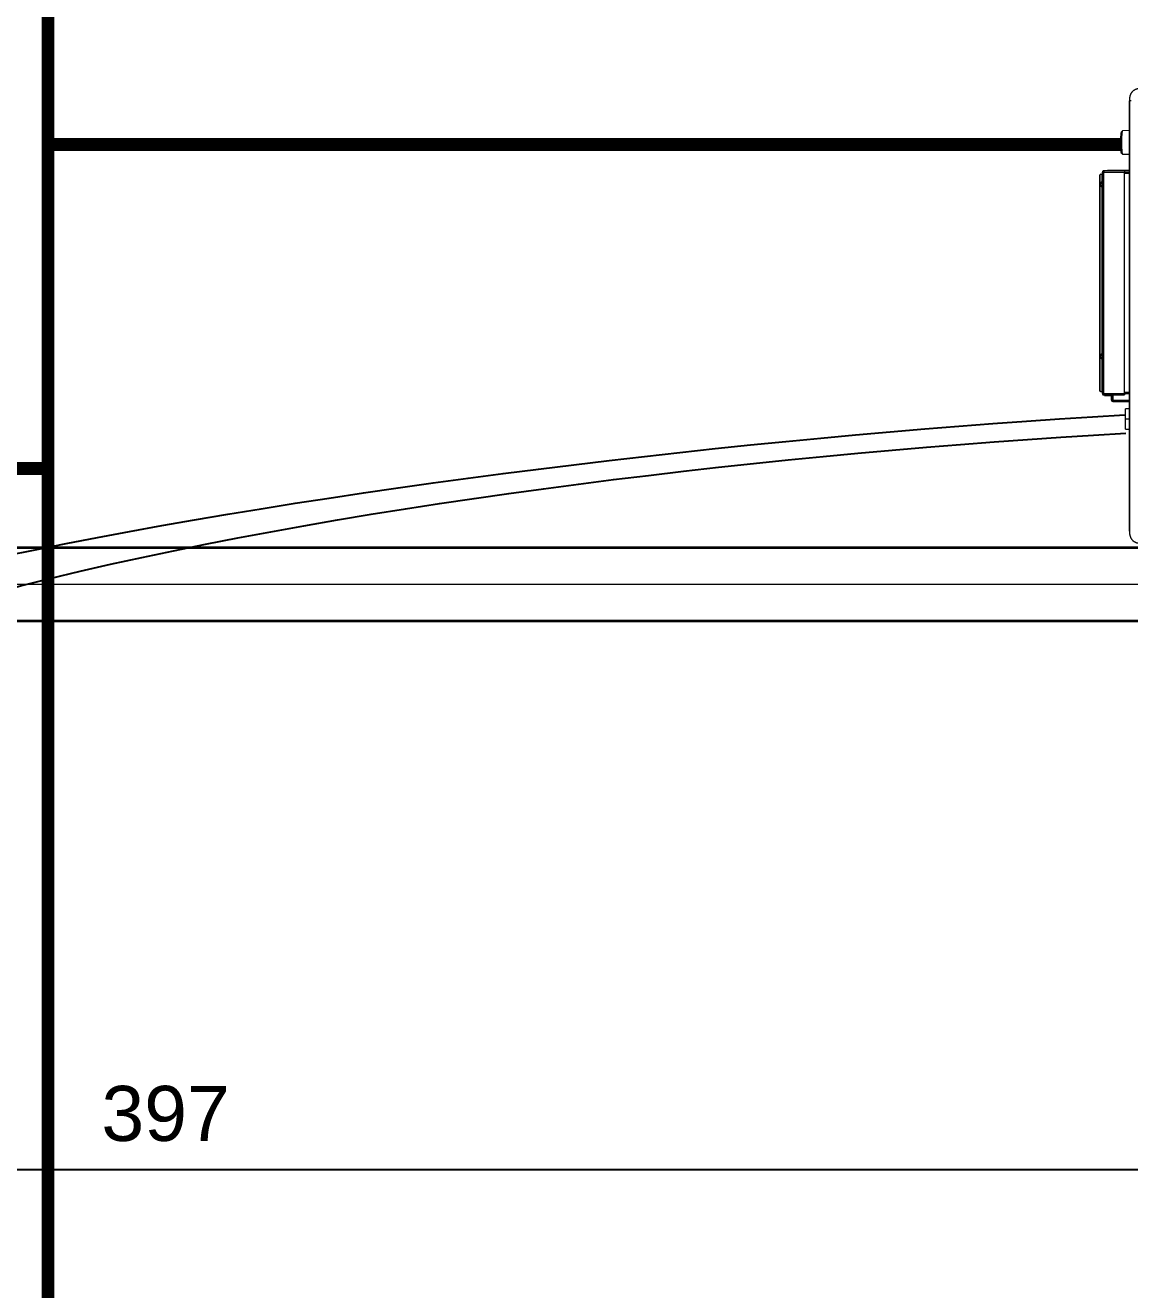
# Model space of a CAD drawing. Header units: metres. Extents: x -101133.8 to -101066.7, y -24899.3 to -24824.7.
# Drawn here: x -101104.644 to -101103.139, y -24834.945 to -24833.221 of the extents above; entities that cross this region are included whole.
import ezdxf

# ---------------------------------------------------------------- set-up
doc = ezdxf.new("R2010")
doc.units = ezdxf.units.M
doc.header["$LTSCALE"] = 0.2
doc.header["$PDSIZE"] = -5
doc.linetypes.add('AXES', pattern=[50.8, 31.75, -6.35, 6.35, -6.35])
for name, color, linetype in [('CMT-CONDENSATS', 6, 'AXES'), ('CMT-COTATION DIVERS', 1, 'Continuous'), ('CMT-CVC-MATERIEL', 30, 'Continuous'), ('CMT-PLB-EV-SOUS DALLAGE', 1, 'Continuous'), ('CMT-VRV1', 5, 'Continuous')]:
    doc.layers.add(name, color=color, linetype=linetype)
doc.styles.get("Standard").update_dxf_attribs({"font": 'arial.ttf'})
doc.dimstyles.get("Standard").update_dxf_attribs({"dimtxt": 0.18, "dimasz": 0.18, "dimexe": 0.18, "dimexo": 0.0625, "dimgap": 0.09, "dimtad": 0, "dimtih": 1, "dimtoh": 1, "dimdec": 4, "dimzin": 0, "dimdsep": 46, "dimtxsty": 'Standard', "dimcen": 0.09, "dimadec": 0, "dimazin": 0, "dimtfac": 1, "dimtdec": 4, "dimtofl": 0, "dimtmove": 0, "dimatfit": 3, "dimfxl": 1, "dimtolj": 1, "dimtzin": 0, "dimarcsym": 0})

# ---------------------------------------------------------------- blocks, each defined once
blk = doc.blocks.new('Cassette 600x600')
at = {"linetype": 'Continuous', "lineweight": 13}
for p, q in [((-20386.7, 604.8), (-20084.7, 604.8)), ((-20386.7, 604.8), (-20386.7, 603)), ((-20383.9, 606.7), (-20383.9, 607.2)), ((-20383.9, 606.7), (-20383.9, 605.5)), ((-20383.9, 605.5), (-20383.9, 605)), ((-20339.8, 605.5), (-20383.9, 605.5)), ((-20340.3, 605), (-20383.9, 605)), ((-20383.9, 605), (-20383.9, 604.8)), ((-20381.9, 608.6), (-20381.9, 608.1)), ((-20089.5, 608.6), (-20381.9, 608.6)), ((-20089.5, 608.1), (-20381.9, 608.1)), ((-20336.4, 607.1), (-20336.4, 607.3)), ((-20335, 607.1), (-20335, 607.3)), ((-20105.4, 605.5), (-20331.6, 605.5)), ((-20105.9, 605), (-20331.2, 605)), ((-20102, 607.1), (-20102, 607.3)), ((-20100.6, 607.1), (-20100.6, 607.3)), ((-20087.5, 605.5), (-20097.2, 605.5)), ((-20087.5, 605), (-20096.8, 605)), ((-20089.5, 608.1), (-20089.5, 608.6)), ((-20087.5, 607.2), (-20087.5, 606.7)), ((-20087.5, 606.7), (-20087.5, 605.5)), ((-20087.5, 605.5), (-20087.5, 605)), ((-20087.5, 605), (-20087.5, 604.8)), ((-20084.7, 604.8), (-20084.7, 603)), ((-20397.5, 590.6), (-20397.5, 568)), ((-20395.7, 590.6), (-20397.5, 590.6)), ((-20395.7, 591.6), (-20395.7, 592.4)), ((-20395.7, 592.4), (-20388.5, 592.4)), ((-20395.7, 591.6), (-20388.5, 591.6)), ((-20388.5, 590.6), (-20395.7, 590.6)), ((-20395.7, 590.6), (-20395.7, 568)), ((-20389.4, 601.8), (-20389.4, 593.5)), ((-20388.6, 601.8), (-20389.4, 601.8)), ((-20388.6, 593.5), (-20389.4, 593.5)), ((-20388.6, 601.8), (-20388.6, 593.5)), ((-20388.5, 603), (-20387.7, 603)), ((-20388.5, 603), (-20388.5, 602.3)), ((-20388.5, 602.3), (-20388.5, 574.8)), ((-20387.7, 603), (-20387.7, 602.7)), ((-20386.7, 603), (-20386.7, 574.8)), ((-20386.7, 603), (-20084.7, 603)), ((-20084.7, 603), (-20084.7, 574.8)), ((-20082.9, 603), (-20083.7, 603)), ((-20083.7, 603), (-20083.7, 602.7)), ((-20082.9, 602.3), (-20082.9, 603)), ((-20082.9, 574.8), (-20082.9, 602.3)), ((-20082.9, 598), (-20082.1, 598)), ((-20082.1, 598), (-20082.1, 579)), ((-20435.2, 573.5), (-20435.2, 568)), ((-20435.2, 573.5), (-20421, 573.5)), ((-20421, 573.5), (-20421, 568)), ((-20421, 573.5), (-20420.9, 573.5)), ((-20420.9, 573.5), (-20420.9, 568)), ((-20420.9, 573.5), (-20407.2, 573.5)), ((-20407.2, 568), (-20407.2, 573.5)), ((-20386.7, 574.8), (-20388.5, 574.8)), ((-20386.7, 574.8), (-20084.7, 574.8)), ((-20386.5, 574.8), (-20386.5, 568)), ((-20384.7, 574.8), (-20384.7, 568)), ((-20086.7, 568), (-20086.7, 574.8)), ((-20084.9, 568), (-20084.9, 574.8)), ((-20082.9, 574.8), (-20084.7, 574.8)), ((-20082.1, 579), (-20082.9, 579)), ((-20082.1, 579), (-20082.1, 568)), ((-20060.3, 577.4), (-20060.4, 568)), ((-20059.3, 578.5), (-20060.3, 577.5)), ((-20060.2, 577.6), (-20060.3, 577.4)), ((-20059.6, 577.8), (-20060.2, 577.6)), ((-20058.8, 578), (-20059.6, 577.8)), ((-20059.3, 578.5), (-20059.2, 578.6)), ((-20059.2, 578.6), (-20058.6, 578.8)), ((-20057.6, 578.2), (-20058.8, 578)), ((-20058.6, 578.8), (-20057.8, 579)), ((-20057.8, 579), (-20056.6, 579.2)), ((-20056.1, 578.3), (-20057.6, 578.2)), ((-20056.6, 579.2), (-20055.1, 579.3)), ((-20054.3, 578.5), (-20056.1, 578.3)), ((-20055.1, 579.3), (-20053.4, 579.4)), ((-20052.3, 578.6), (-20054.3, 578.5)), ((-20053.4, 579.4), (-20051.5, 579.6)), ((-20050.2, 578.7), (-20052.3, 578.6)), ((-20051.5, 579.6), (-20049.4, 579.6)), ((-20047.9, 578.8), (-20050.2, 578.7)), ((-20049.4, 579.6), (-20047.2, 579.7)), ((-20045.5, 578.8), (-20047.9, 578.8)), ((-20047.2, 579.7), (-20044.9, 579.7)), ((-20043.1, 578.8), (-20045.5, 578.8)), ((-20044.9, 579.7), (-20042.6, 579.7)), ((-20040.8, 578.8), (-20043.1, 578.8)), ((-20042.6, 579.7), (-20040.4, 579.7)), ((-20038.5, 578.7), (-20040.8, 578.8)), ((-20040.4, 579.7), (-20038.2, 579.6)), ((-20036.3, 578.6), (-20038.5, 578.7)), ((-20038.2, 579.6), (-20036.2, 579.5)), ((-20034.4, 578.5), (-20036.3, 578.6)), ((-20036.2, 579.5), (-20034.4, 579.4)), ((-20034.4, 579.4), (-20032.8, 579.2)), ((-20032.6, 578.3), (-20034.4, 578.5)), ((-20032.8, 579.2), (-20031.4, 579.1)), ((-20031.1, 578.2), (-20032.6, 578.3)), ((-20031.4, 579.1), (-20030.4, 578.9)), ((-20029.9, 578), (-20031.1, 578.2)), ((-20030.4, 578.9), (-20029.7, 578.7)), ((-20029, 577.8), (-20029.9, 578)), ((-20029.7, 578.7), (-20029.4, 578.5)), ((-20028.4, 577.5), (-20029.4, 578.5)), ((-20028.5, 577.6), (-20029, 577.8)), ((-20028.3, 577.4), (-20028.5, 577.6)), ((-20028.2, 568), (-20028.3, 577.4)), ((-20573.9, 568), (-20573.9, 567.6)), ((-20573.9, 568), (-19987.5, 568)), ((-20573.9, 567.6), (-19987.5, 567.6)), ((-19987.5, 568), (-19987.5, 567.6))]:
    blk.add_line(p, q, dxfattribs=at)
for centre, radius, start, end in [((-20382.2, 606.9), 1.79, 81.9508, 168.5777), ((-20382.2, 606.3), 1.79, 81.9498, 168.5788), ((-20335.7, 601.6), 5.67, 97.1666, 146.0184), ((-20336, 604.2), 3.07, 97.4775, 119.9182), ((-20337.2, 604.3), 2.64, 82.2979, 97.7021), ((-20335.3, 604.2), 3.07, 97.4772, 119.9184), ((-20336.1, 604.2), 3.07, 60.0816, 82.5227), ((-20335.7, 601.6), 5.67, 33.9816, 82.8334), ((-20335.4, 604.2), 3.07, 60.0818, 82.5226), ((-20334.2, 604.3), 2.64, 82.2979, 97.7021), ((-20101.3, 601.6), 5.67, 97.1666, 146.0184), ((-20101.6, 604.2), 3.07, 97.4776, 119.9181), ((-20102.8, 604.3), 2.64, 82.2979, 97.7021), ((-20100.9, 604.2), 3.07, 97.4776, 119.9181), ((-20101.7, 604.2), 3.07, 60.0814, 82.523), ((-20101.3, 601.6), 5.67, 33.9816, 82.8334), ((-20101, 604.2), 3.07, 60.0811, 82.5232), ((-20099.8, 604.3), 2.64, 82.2979, 97.7021), ((-20089.3, 606.9), 1.79, 11.4224, 98.0491), ((-20089.3, 606.3), 1.79, 11.4214, 98.0501), ((-20395.7, 590.6), 1.8, 90, 180), ((-20395.7, 590.6), 1, 90, 180), ((-20388.6, 593.5), 0.85, 180, 273.3723), ((-20388.6, 593.5), 0.05, 180, 0)]:
    blk.add_arc(centre, radius, start, end, dxfattribs=at)
for points, knots in [([(-20386.7, 604.8), (-20386.8, 604.8), (-20386.8, 604.8), (-20386.9, 604.8), (-20386.9, 604.8), (-20387, 604.8), (-20387, 604.8), (-20387.1, 604.8), (-20387.1, 604.8), (-20387.2, 604.7), (-20387.2, 604.7), (-20387.3, 604.7), (-20387.3, 604.7), (-20387.4, 604.7), (-20387.4, 604.7), (-20387.5, 604.6), (-20387.5, 604.6), (-20387.6, 604.6), (-20387.6, 604.6), (-20387.7, 604.5), (-20387.7, 604.5), (-20387.8, 604.5), (-20387.8, 604.5), (-20387.8, 604.4), (-20387.9, 604.4), (-20387.9, 604.4), (-20388, 604.3), (-20388, 604.3), (-20388, 604.2), (-20388.1, 604.2), (-20388.1, 604.2), (-20388.1, 604.1), (-20388.2, 604.1), (-20388.2, 604), (-20388.2, 604), (-20388.3, 604), (-20388.3, 603.9), (-20388.3, 603.9), (-20388.3, 603.8), (-20388.4, 603.8), (-20388.4, 603.7), (-20388.4, 603.7), (-20388.4, 603.6), (-20388.4, 603.6), (-20388.5, 603.5), (-20388.5, 603.5), (-20388.5, 603.4), (-20388.5, 603.4), (-20388.5, 603.3), (-20388.5, 603.3), (-20388.5, 603.3), (-20388.5, 603.2), (-20388.5, 603.2), (-20388.5, 603.2), (-20388.5, 603.2), (-20388.5, 603.1), (-20388.5, 603.1), (-20388.5, 603.1), (-20388.5, 603.1), (-20388.5, 603), (-20388.5, 603)], [0, 0, 0, 0, 1, 1, 1, 2, 2, 2, 3, 3, 3, 4, 4, 4, 5, 5, 5, 6, 6, 6, 7, 7, 7, 8, 8, 8, 9, 9, 9, 10, 10, 10, 11, 11, 11, 12, 12, 12, 13, 13, 13, 14, 14, 14, 15, 15, 15, 16, 16, 16, 17, 17, 17, 18, 18, 18, 19, 19, 19, 20, 20, 20, 20]), ([(-20386.7, 604), (-20386.8, 604), (-20386.8, 604), (-20386.8, 604), (-20386.9, 604), (-20386.9, 604), (-20386.9, 604), (-20386.9, 604), (-20387, 604), (-20387, 604), (-20387, 604), (-20387.1, 603.9), (-20387.1, 603.9), (-20387.1, 603.9), (-20387.2, 603.9), (-20387.2, 603.9), (-20387.2, 603.9), (-20387.2, 603.9), (-20387.3, 603.9), (-20387.3, 603.8), (-20387.3, 603.8), (-20387.3, 603.8), (-20387.4, 603.8), (-20387.4, 603.8), (-20387.4, 603.7), (-20387.4, 603.7), (-20387.5, 603.7), (-20387.5, 603.7), (-20387.5, 603.6), (-20387.5, 603.6), (-20387.5, 603.6), (-20387.6, 603.6), (-20387.6, 603.5), (-20387.6, 603.5), (-20387.6, 603.5), (-20387.6, 603.5), (-20387.6, 603.4), (-20387.6, 603.4), (-20387.7, 603.4), (-20387.7, 603.4), (-20387.7, 603.3), (-20387.7, 603.3), (-20387.7, 603.3), (-20387.7, 603.2), (-20387.7, 603.2), (-20387.7, 603.2), (-20387.7, 603.1), (-20387.7, 603.1), (-20387.7, 603.1), (-20387.7, 603.1), (-20387.7, 603.1), (-20387.7, 603.1), (-20387.7, 603.1), (-20387.7, 603.1), (-20387.7, 603), (-20387.7, 603), (-20387.7, 603), (-20387.7, 603), (-20387.7, 603), (-20387.7, 603), (-20387.7, 603)], [0, 0, 0, 0, 1, 1, 1, 2, 2, 2, 3, 3, 3, 4, 4, 4, 5, 5, 5, 6, 6, 6, 7, 7, 7, 8, 8, 8, 9, 9, 9, 10, 10, 10, 11, 11, 11, 12, 12, 12, 13, 13, 13, 14, 14, 14, 15, 15, 15, 16, 16, 16, 17, 17, 17, 18, 18, 18, 19, 19, 19, 20, 20, 20, 20]), ([(-20082.9, 603), (-20082.9, 603.1), (-20082.9, 603.1), (-20082.9, 603.2), (-20083, 603.2), (-20083, 603.3), (-20083, 603.3), (-20083, 603.4), (-20083, 603.4), (-20083, 603.5), (-20083, 603.5), (-20083, 603.6), (-20083, 603.6), (-20083.1, 603.7), (-20083.1, 603.7), (-20083.1, 603.8), (-20083.1, 603.8), (-20083.1, 603.9), (-20083.2, 603.9), (-20083.2, 603.9), (-20083.2, 604), (-20083.3, 604), (-20083.3, 604.1), (-20083.3, 604.1), (-20083.3, 604.2), (-20083.4, 604.2), (-20083.4, 604.2), (-20083.5, 604.3), (-20083.5, 604.3), (-20083.5, 604.3), (-20083.6, 604.4), (-20083.6, 604.4), (-20083.7, 604.4), (-20083.7, 604.5), (-20083.7, 604.5), (-20083.8, 604.5), (-20083.8, 604.6), (-20083.9, 604.6), (-20083.9, 604.6), (-20084, 604.6), (-20084, 604.7), (-20084.1, 604.7), (-20084.1, 604.7), (-20084.2, 604.7), (-20084.2, 604.7), (-20084.3, 604.7), (-20084.3, 604.8), (-20084.4, 604.8), (-20084.4, 604.8), (-20084.4, 604.8), (-20084.5, 604.8), (-20084.5, 604.8), (-20084.5, 604.8), (-20084.5, 604.8), (-20084.6, 604.8), (-20084.6, 604.8), (-20084.6, 604.8), (-20084.6, 604.8), (-20084.7, 604.8), (-20084.7, 604.8), (-20084.7, 604.8)], [0, 0, 0, 0, 1, 1, 1, 2, 2, 2, 3, 3, 3, 4, 4, 4, 5, 5, 5, 6, 6, 6, 7, 7, 7, 8, 8, 8, 9, 9, 9, 10, 10, 10, 11, 11, 11, 12, 12, 12, 13, 13, 13, 14, 14, 14, 15, 15, 15, 16, 16, 16, 17, 17, 17, 18, 18, 18, 19, 19, 19, 20, 20, 20, 20]), ([(-20083.7, 603), (-20083.7, 603), (-20083.7, 603.1), (-20083.7, 603.1), (-20083.7, 603.1), (-20083.7, 603.2), (-20083.8, 603.2), (-20083.8, 603.2), (-20083.8, 603.3), (-20083.8, 603.3), (-20083.8, 603.3), (-20083.8, 603.3), (-20083.8, 603.4), (-20083.8, 603.4), (-20083.8, 603.4), (-20083.8, 603.5), (-20083.9, 603.5), (-20083.9, 603.5), (-20083.9, 603.5), (-20083.9, 603.6), (-20083.9, 603.6), (-20083.9, 603.6), (-20084, 603.6), (-20084, 603.7), (-20084, 603.7), (-20084, 603.7), (-20084, 603.7), (-20084.1, 603.8), (-20084.1, 603.8), (-20084.1, 603.8), (-20084.1, 603.8), (-20084.2, 603.8), (-20084.2, 603.8), (-20084.2, 603.9), (-20084.2, 603.9), (-20084.3, 603.9), (-20084.3, 603.9), (-20084.3, 603.9), (-20084.3, 603.9), (-20084.4, 603.9), (-20084.4, 604), (-20084.4, 604), (-20084.5, 604), (-20084.5, 604), (-20084.5, 604), (-20084.6, 604), (-20084.6, 604), (-20084.6, 604), (-20084.6, 604), (-20084.7, 604), (-20084.7, 604), (-20084.7, 604), (-20084.7, 604), (-20084.7, 604), (-20084.7, 604), (-20084.7, 604), (-20084.7, 604), (-20084.7, 604), (-20084.7, 604), (-20084.7, 604), (-20084.7, 604)], [0, 0, 0, 0, 1, 1, 1, 2, 2, 2, 3, 3, 3, 4, 4, 4, 5, 5, 5, 6, 6, 6, 7, 7, 7, 8, 8, 8, 9, 9, 9, 10, 10, 10, 11, 11, 11, 12, 12, 12, 13, 13, 13, 14, 14, 14, 15, 15, 15, 16, 16, 16, 17, 17, 17, 18, 18, 18, 19, 19, 19, 20, 20, 20, 20]), ([(-20388.5, 602.3), (-20388.5, 602.3), (-20388.5, 602.3), (-20388.5, 602.3), (-20388.5, 602.4), (-20388.5, 602.4), (-20388.5, 602.4), (-20388.5, 602.4), (-20388.5, 602.4), (-20388.5, 602.4), (-20388.5, 602.4), (-20388.4, 602.4), (-20388.4, 602.5), (-20388.4, 602.5), (-20388.4, 602.5), (-20388.4, 602.5), (-20388.3, 602.5), (-20388.3, 602.5), (-20388.3, 602.5), (-20388.3, 602.5), (-20388.2, 602.6), (-20388.2, 602.6), (-20388.2, 602.6), (-20388.1, 602.6), (-20388.1, 602.6), (-20388.1, 602.6), (-20388, 602.6), (-20388, 602.7), (-20388, 602.7), (-20387.9, 602.7), (-20387.9, 602.7), (-20387.9, 602.7), (-20387.8, 602.7), (-20387.8, 602.7), (-20387.7, 602.7), (-20387.7, 602.8), (-20387.6, 602.8), (-20387.6, 602.8), (-20387.5, 602.8), (-20387.5, 602.8), (-20387.4, 602.8), (-20387.4, 602.8), (-20387.4, 602.8), (-20387.3, 602.9), (-20387.3, 602.9), (-20387.2, 602.9), (-20387.2, 602.9), (-20387.1, 602.9), (-20387.1, 602.9), (-20387, 602.9), (-20387, 602.9), (-20387, 602.9), (-20386.9, 603), (-20386.9, 603), (-20386.9, 603), (-20386.9, 603), (-20386.8, 603), (-20386.8, 603), (-20386.8, 603), (-20386.8, 603), (-20386.7, 603)], [0, 0, 0, 0, 1, 1, 1, 2, 2, 2, 3, 3, 3, 4, 4, 4, 5, 5, 5, 6, 6, 6, 7, 7, 7, 8, 8, 8, 9, 9, 9, 10, 10, 10, 11, 11, 11, 12, 12, 12, 13, 13, 13, 14, 14, 14, 15, 15, 15, 16, 16, 16, 17, 17, 17, 18, 18, 18, 19, 19, 19, 20, 20, 20, 20]), ([(-20084.7, 603), (-20084.7, 603), (-20084.6, 603), (-20084.6, 603), (-20084.5, 603), (-20084.5, 602.9), (-20084.4, 602.9), (-20084.4, 602.9), (-20084.3, 602.9), (-20084.3, 602.9), (-20084.2, 602.9), (-20084.2, 602.9), (-20084.1, 602.8), (-20084.1, 602.8), (-20084, 602.8), (-20084, 602.8), (-20083.9, 602.8), (-20083.9, 602.8), (-20083.8, 602.8), (-20083.8, 602.8), (-20083.7, 602.7), (-20083.7, 602.7), (-20083.7, 602.7), (-20083.6, 602.7), (-20083.6, 602.7), (-20083.5, 602.7), (-20083.5, 602.7), (-20083.5, 602.7), (-20083.4, 602.6), (-20083.4, 602.6), (-20083.4, 602.6), (-20083.3, 602.6), (-20083.3, 602.6), (-20083.3, 602.6), (-20083.2, 602.6), (-20083.2, 602.5), (-20083.2, 602.5), (-20083.1, 602.5), (-20083.1, 602.5), (-20083.1, 602.5), (-20083.1, 602.5), (-20083.1, 602.5), (-20083, 602.5), (-20083, 602.4), (-20083, 602.4), (-20083, 602.4), (-20083, 602.4), (-20083, 602.4), (-20083, 602.4), (-20083, 602.4), (-20083, 602.4), (-20082.9, 602.4), (-20082.9, 602.4), (-20082.9, 602.3), (-20082.9, 602.3), (-20082.9, 602.3), (-20082.9, 602.3), (-20082.9, 602.3), (-20082.9, 602.3), (-20082.9, 602.3), (-20082.9, 602.3)], [0, 0, 0, 0, 1, 1, 1, 2, 2, 2, 3, 3, 3, 4, 4, 4, 5, 5, 5, 6, 6, 6, 7, 7, 7, 8, 8, 8, 9, 9, 9, 10, 10, 10, 11, 11, 11, 12, 12, 12, 13, 13, 13, 14, 14, 14, 15, 15, 15, 16, 16, 16, 17, 17, 17, 18, 18, 18, 19, 19, 19, 20, 20, 20, 20]), ([(-20573.9, 568), (-20574.2, 568), (-20574.5, 568), (-20574.8, 568), (-20575.1, 568), (-20575.4, 568), (-20575.7, 567.9), (-20576, 567.9), (-20576.3, 567.9), (-20576.6, 567.9), (-20576.9, 567.9), (-20577.2, 567.8), (-20577.5, 567.8), (-20577.8, 567.8), (-20578.1, 567.7), (-20578.4, 567.7), (-20578.7, 567.6), (-20579, 567.6), (-20579.3, 567.5), (-20579.5, 567.4), (-20579.8, 567.4), (-20580.1, 567.3), (-20580.4, 567.2), (-20580.7, 567.1), (-20581, 567.1), (-20581.2, 567), (-20581.3, 566.9), (-20581.5, 566.9), (-20581.7, 566.8), (-20581.9, 566.7), (-20582, 566.7), (-20582.2, 566.6), (-20582.4, 566.5), (-20582.6, 566.5), (-20582.7, 566.4), (-20582.9, 566.3), (-20583.1, 566.2), (-20583.2, 566.2), (-20583.4, 566.1), (-20583.6, 566), (-20583.7, 565.9), (-20583.9, 565.8), (-20584.1, 565.7), (-20584.2, 565.6), (-20584.4, 565.5), (-20584.5, 565.4), (-20584.7, 565.3), (-20584.8, 565.2), (-20585, 565.1), (-20585.1, 565), (-20585.3, 564.9), (-20585.4, 564.8), (-20585.6, 564.7), (-20585.7, 564.5), (-20585.9, 564.4), (-20586, 564.3), (-20586.2, 564.2), (-20586.3, 564), (-20586.4, 563.9), (-20586.6, 563.8), (-20586.7, 563.6), (-20586.8, 563.5), (-20587, 563.4), (-20587.1, 563.2), (-20587.2, 563.1), (-20587.3, 562.9), (-20587.4, 562.8), (-20587.6, 562.6), (-20587.7, 562.5), (-20587.8, 562.3), (-20587.9, 562.2), (-20588, 562.1), (-20588.1, 561.9), (-20588.2, 561.6), (-20588.4, 561.3), (-20588.6, 561), (-20588.8, 560.7), (-20588.9, 560.4), (-20589.1, 560.1), (-20589.2, 559.8), (-20589.3, 559.5), (-20589.5, 559.2), (-20589.6, 558.8), (-20589.7, 558.5), (-20589.8, 558.2), (-20589.9, 557.9), (-20590, 557.6), (-20590, 557.3), (-20590.1, 557.1), (-20590.2, 556.8), (-20590.2, 556.5), (-20590.3, 556.2), (-20590.4, 555.9), (-20590.4, 555.6), (-20590.4, 555.3), (-20590.5, 555), (-20590.5, 554.7), (-20590.6, 554.4), (-20590.6, 554.2), (-20590.6, 553.9), (-20590.6, 553.6), (-20590.6, 553.3), (-20590.7, 553), (-20590.7, 552.7), (-20590.7, 552.4), (-20590.7, 552.1), (-20590.7, 551.8), (-20590.7, 551.5), (-20590.7, 551.2)], [0, 0, 0, 0, 1, 1, 1, 2, 2, 2, 3, 3, 3, 4, 4, 4, 5, 5, 5, 6, 6, 6, 7, 7, 7, 8, 8, 8, 9, 9, 9, 10, 10, 10, 11, 11, 11, 12, 12, 12, 13, 13, 13, 14, 14, 14, 15, 15, 15, 16, 16, 16, 17, 17, 17, 18, 18, 18, 19, 19, 19, 20, 20, 20, 21, 21, 21, 22, 22, 22, 23, 23, 23, 24, 24, 24, 25, 25, 25, 26, 26, 26, 27, 27, 27, 28, 28, 28, 29, 29, 29, 30, 30, 30, 31, 31, 31, 32, 32, 32, 33, 33, 33, 34, 34, 34, 35, 35, 35, 36, 36, 36, 36]), ([(-19970.7, 551.2), (-19970.7, 551.5), (-19970.7, 551.8), (-19970.8, 552.1), (-19970.8, 552.4), (-19970.8, 552.7), (-19970.8, 553), (-19970.8, 553.3), (-19970.8, 553.6), (-19970.9, 553.9), (-19970.9, 554.2), (-19970.9, 554.5), (-19970.9, 554.8), (-19971, 555.1), (-19971, 555.4), (-19971.1, 555.7), (-19971.1, 555.9), (-19971.2, 556.2), (-19971.2, 556.5), (-19971.3, 556.8), (-19971.4, 557.1), (-19971.4, 557.4), (-19971.5, 557.7), (-19971.6, 558), (-19971.7, 558.3), (-19971.8, 558.5), (-19971.8, 558.6), (-19971.9, 558.8), (-19971.9, 559), (-19972, 559.1), (-19972.1, 559.3), (-19972.1, 559.5), (-19972.2, 559.7), (-19972.3, 559.8), (-19972.3, 560), (-19972.4, 560.2), (-19972.5, 560.3), (-19972.6, 560.5), (-19972.7, 560.7), (-19972.8, 560.8), (-19972.8, 561), (-19972.9, 561.2), (-19973, 561.3), (-19973.1, 561.5), (-19973.2, 561.6), (-19973.3, 561.8), (-19973.4, 562), (-19973.5, 562.1), (-19973.6, 562.3), (-19973.7, 562.4), (-19973.9, 562.6), (-19974, 562.7), (-19974.1, 562.9), (-19974.2, 563), (-19974.3, 563.2), (-19974.4, 563.3), (-19974.6, 563.4), (-19974.7, 563.6), (-19974.8, 563.7), (-19975, 563.8), (-19975.1, 564), (-19975.2, 564.1), (-19975.4, 564.2), (-19975.5, 564.3), (-19975.7, 564.5), (-19975.8, 564.6), (-19975.9, 564.7), (-19976.1, 564.8), (-19976.3, 564.9), (-19976.4, 565.1), (-19976.5, 565.2), (-19976.7, 565.2), (-19976.9, 565.4), (-19977.1, 565.5), (-19977.4, 565.7), (-19977.7, 565.9), (-19978, 566.1), (-19978.3, 566.2), (-19978.6, 566.3), (-19978.9, 566.5), (-19979.3, 566.6), (-19979.6, 566.7), (-19979.9, 566.9), (-19980.2, 567), (-19980.5, 567.1), (-19980.8, 567.2), (-19981.1, 567.2), (-19981.4, 567.3), (-19981.7, 567.4), (-19982, 567.5), (-19982.2, 567.5), (-19982.5, 567.6), (-19982.8, 567.6), (-19983.1, 567.7), (-19983.4, 567.7), (-19983.7, 567.8), (-19984, 567.8), (-19984.3, 567.8), (-19984.6, 567.9), (-19984.9, 567.9), (-19985.2, 567.9), (-19985.5, 567.9), (-19985.8, 567.9), (-19986.1, 568), (-19986.3, 568), (-19986.6, 568), (-19986.9, 568), (-19987.2, 568), (-19987.5, 568)], [0, 0, 0, 0, 1, 1, 1, 2, 2, 2, 3, 3, 3, 4, 4, 4, 5, 5, 5, 6, 6, 6, 7, 7, 7, 8, 8, 8, 9, 9, 9, 10, 10, 10, 11, 11, 11, 12, 12, 12, 13, 13, 13, 14, 14, 14, 15, 15, 15, 16, 16, 16, 17, 17, 17, 18, 18, 18, 19, 19, 19, 20, 20, 20, 21, 21, 21, 22, 22, 22, 23, 23, 23, 24, 24, 24, 25, 25, 25, 26, 26, 26, 27, 27, 27, 28, 28, 28, 29, 29, 29, 30, 30, 30, 31, 31, 31, 32, 32, 32, 33, 33, 33, 34, 34, 34, 35, 35, 35, 36, 36, 36, 36]), ([(-19987.5, 565.6), (-19987.5, 565.7), (-19987.5, 565.7), (-19987.5, 565.8), (-19987.5, 565.9), (-19987.5, 565.9), (-19987.5, 566), (-19987.5, 566), (-19987.5, 566.1), (-19987.5, 566.2), (-19987.5, 566.2), (-19987.5, 566.3), (-19987.5, 566.4), (-19987.5, 566.4), (-19987.5, 566.5), (-19987.5, 566.5), (-19987.5, 566.6), (-19987.5, 566.6), (-19987.5, 566.7), (-19987.5, 566.7), (-19987.5, 566.8), (-19987.5, 566.8), (-19987.5, 566.9), (-19987.5, 566.9), (-19987.5, 567), (-19987.5, 567), (-19987.5, 567.1), (-19987.5, 567.1), (-19987.5, 567.2), (-19987.5, 567.2), (-19987.5, 567.2), (-19987.5, 567.3), (-19987.5, 567.3), (-19987.5, 567.3), (-19987.5, 567.4), (-19987.5, 567.4), (-19987.5, 567.4), (-19987.5, 567.4), (-19987.5, 567.5), (-19987.5, 567.5), (-19987.5, 567.5), (-19987.5, 567.5), (-19987.5, 567.5), (-19987.5, 567.5), (-19987.5, 567.6), (-19987.5, 567.6), (-19987.5, 567.6), (-19987.5, 567.6), (-19987.5, 567.6)], [0, 0, 0, 0, 1, 1, 1, 2, 2, 2, 3, 3, 3, 4, 4, 4, 5, 5, 5, 6, 6, 6, 7, 7, 7, 8, 8, 8, 9, 9, 9, 10, 10, 10, 11, 11, 11, 12, 12, 12, 13, 13, 13, 14, 14, 14, 15, 15, 15, 16, 16, 16, 16])]:
    blk.add_open_spline(points, degree=3, knots=knots, dxfattribs=at)
blk = doc.blocks.new('COT-45')
at = {"color": 0}
for p, q in [((0, -1), (0, 1)), ((-1, 0), (1, 0))]:
    blk.add_line(p, q, dxfattribs=at)
at = {"color": 0, "const_width": 0.4}
blk.add_lwpolyline([(-0.442, -0.442), (0.442, 0.442)], dxfattribs=at)
blk = doc.blocks.new('*D87')
at = {"layer": 'CMT-COTATION DIVERS', "color": 0, "lineweight": -2}
for p, q in [((-101106.4359, -24831.6968), (-101106.4359, -24834.8308)), ((-101102.4691, -24834.013), (-101102.4691, -24834.8308)), ((-101106.4109, -24834.7808), (-101102.4941, -24834.7808))]:
    blk.add_line(p, q, dxfattribs=at)
at = {"layer": 'Defpoints', "color": 0, "lineweight": 15}
for p in [(-101106.4359, -24831.6668), (-101102.4691, -24833.983), (-101102.4691, -24834.7808)]:
    blk.add_point(p, dxfattribs=at)
at = {"layer": 'CMT-COTATION DIVERS', "color": 0, "lineweight": -2, "xscale": 0.025, "yscale": 0.025, "zscale": 0.025, "rotation": 180}
blk.add_blockref('COT-45', (-101106.4359, -24834.7808), dxfattribs=at)
at = {"layer": 'CMT-COTATION DIVERS', "color": 0, "lineweight": -2, "xscale": 0.025, "yscale": 0.025, "zscale": 0.025}
blk.add_blockref('COT-45', (-101102.4691, -24834.7808), dxfattribs=at)
at = {"layer": 'CMT-COTATION DIVERS', "color": 0, "lineweight": 15, "insert": (-101104.4525, -24834.705), "char_height": 0.075, "attachment_point": 5}
blk.add_mtext('\\A1;397', dxfattribs=at)

msp = doc.modelspace()

# ---------------------------------------------------------------- linework, layer by layer
at = {"layer": 'CMT-CONDENSATS', "const_width": 0.0175}
for points in [[(-101104.6128, -24837.2248), (-101104.6128, -24832.2319)], [(-101103.1512, -24833.384), (-101104.6128, -24833.384)], [(-101107.9816, -24833.8256), (-101104.6128, -24833.8256)]]:
    msp.add_lwpolyline(points, dxfattribs=at)
at = {"layer": 'CMT-PLB-EV-SOUS DALLAGE', "lineweight": 35}
for p, q in [((-101106.191, -24833.933), (-101102.6434, -24833.933)), ((-101106.191, -24834.033), (-101102.6434, -24834.033))]:
    msp.add_line(p, q, dxfattribs=at)
at = {"layer": 'CMT-PLB-EV-SOUS DALLAGE', "color": 8, "linetype": 'AXES', "lineweight": 20}
msp.add_line((-101106.191, -24833.983), (-101102.6434, -24833.983), dxfattribs=at)
at = {"layer": 'CMT-VRV1', "linetype": 'Continuous'}
for points in [[(-101105.3625, -24834.2686), (-101105.4295, -24834.0165), (-101104.0819, -24833.8062), (-101103.1457, -24833.7524)], [(-101105.2853, -24834.4186), (-101105.4045, -24834.0379), (-101104.0793, -24833.8311), (-101103.1443, -24833.7774)], [(-101105.3181, -24834.2686), (-101105.417, -24835.1228), (-101104.9529, -24835.7515), (-101104.5803, -24836.5044), (-101103.9153, -24837.0772), (-101103.411, -24837.3226), (-101103.1157, -24837.3451)], [(-101105.467, -24834.4186), (-101105.467, -24835.1392), (-101104.9958, -24835.7776), (-101104.6224, -24836.532), (-101104.6542, -24836.9211), (-101104.7325, -24837.1248), (-101104.6272, -24837.3091)], [(-101105.3819, -24834.4186), (-101105.442, -24835.131), (-101104.9743, -24835.7646), (-101104.6005, -24836.5201), (-101103.9291, -24837.0982), (-101103.4176, -24837.3472), (-101103.1176, -24837.3701)]]:
    msp.add_open_spline(points, degree=3, dxfattribs=at)

# ---------------------------------------------------------------- block references
at = {"layer": 'CMT-CVC-MATERIEL', "xscale": 0.001, "yscale": 0.001, "zscale": 0.001, "rotation": 90}
msp.add_blockref('Cassette 600x600', (-101102.5715, -24813.3368), dxfattribs=at)

# ---------------------------------------------------------------- dimensions: what is measured, and where the dimension line sits
at = {"layer": 'CMT-COTATION DIVERS', "lineweight": 15}
dim = msp.add_linear_dim(base=(-101102.4691, -24834.7808), p1=(-101106.4359, -24831.6668), p2=(-101102.4691, -24833.983), dimstyle='Standard', override={"dimscale": 0.05, "dimtxt": 1.5, "dimasz": 0.5, "dimexe": 1, "dimexo": 0.6, "dimgap": 0.75, "dimtad": 1, "dimtih": 0, "dimtoh": 0, "dimdec": 0, "dimlfac": 100, "dimblk": 'COT-45', "dimcen": 0, "dimadec": 2, "dimazin": 2, "dimtdec": 2, "dimtix": 1, "dimtmove": 1, "dimfrac": 1}, dxfattribs=at)
dim.commit()
dim.dimension.update_dxf_attribs({"geometry": '*D87', "text_midpoint": (-101104.4525, -24834.705)})

doc.saveas('drawing.dxf')
